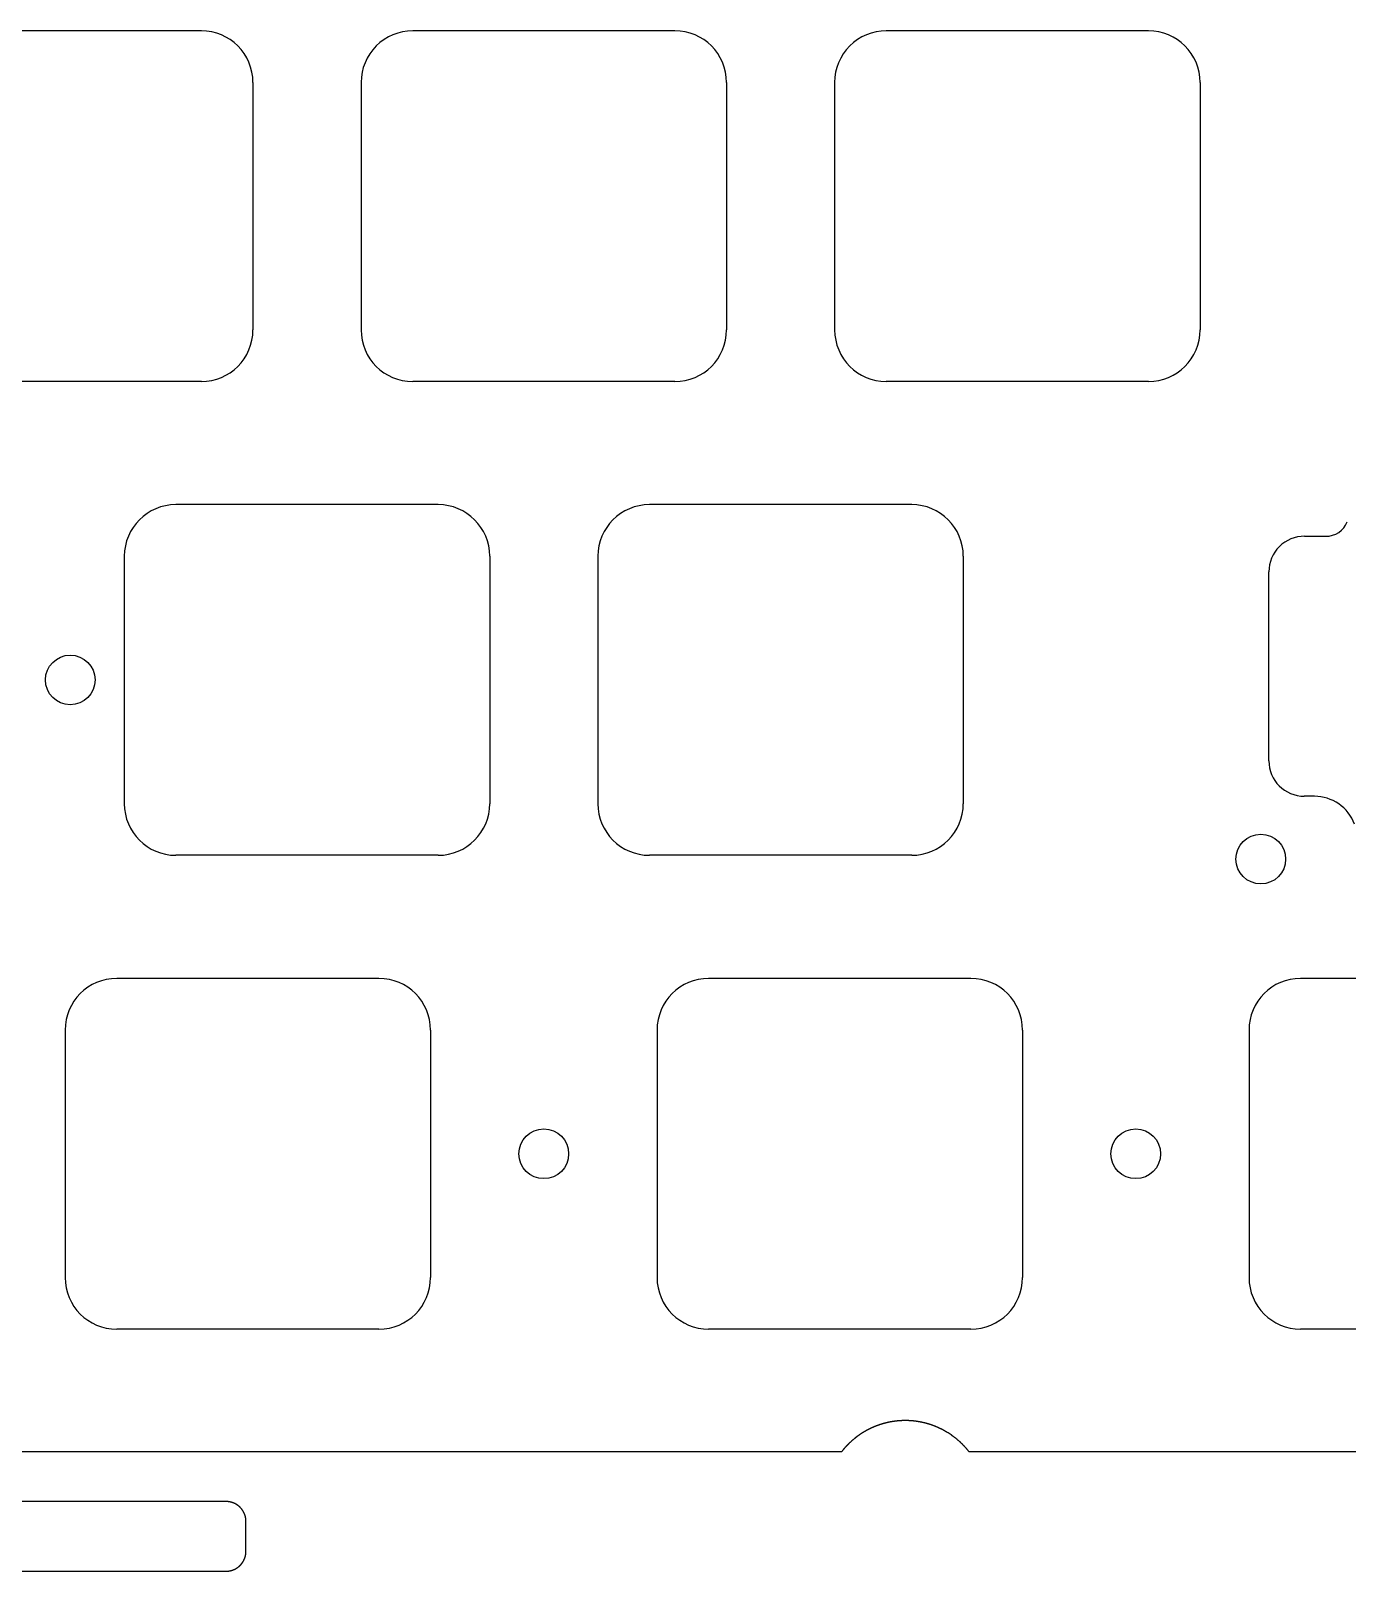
# Model space of a CAD drawing. Header units: millimetres. Extents: x -11 to 340, y -118 to 18.
# Drawn here: x 184.2 to 237.1, y -116.8 to -54.9 of the extents above; entities that cross this region are included whole.
import ezdxf

# ---------------------------------------------------------------- set-up
doc = ezdxf.new("R2010")
doc.units = ezdxf.units.MM
doc.header["$MEASUREMENT"] = 0
doc.layers.add('BLACK', color=7, linetype='CONTINUOUS')

msp = doc.modelspace()

# ---------------------------------------------------------------- linework, layer by layer
at = {"layer": 'BLACK', "linetype": 'Continuous'}
for p, q in [((191.0125, -54.8625), (180.462501, -54.8625)), ((199.512501, -54.862502), (199.512501, -54.8625)), ((210.0625, -54.8625), (199.512501, -54.8625)), ((218.562501, -54.862502), (218.562501, -54.8625)), ((229.1125, -54.8625), (218.562501, -54.8625)), ((193.087501, -56.9375), (193.087501, -66.8875)), ((197.437501, -56.9375), (197.437501, -66.8875)), ((212.137501, -56.9375), (212.137501, -66.8875)), ((216.487501, -56.9375), (216.487501, -66.8875)), ((231.187501, -56.9375), (231.187501, -66.8875)), ((191.012501, -68.9625), (180.4625, -68.9625)), ((191.012501, -68.962501), (191.012501, -68.9625)), ((210.062501, -68.9625), (199.5125, -68.9625)), ((210.062501, -68.962501), (210.062501, -68.9625)), ((229.112501, -68.9625), (218.5625, -68.9625)), ((229.112501, -68.962501), (229.112501, -68.9625)), ((200.5375, -73.9125), (189.9875, -73.9125)), ((219.5875, -73.9125), (209.0375, -73.9125)), ((235.392762, -75.18706), (236.246325, -75.18706)), ((236.246325, -75.187048), (236.246325, -75.18706)), ((187.9125, -75.9875), (187.9125, -85.9375)), ((202.6125, -75.9875), (202.6125, -85.9375)), ((202.612502, -75.9875), (202.6125, -75.9875)), ((206.9625, -75.9875), (206.9625, -85.9375)), ((221.6625, -75.9875), (221.6625, -85.9375)), ((221.662502, -75.9875), (221.6625, -75.9875)), ((233.955735, -84.21294), (233.955735, -76.6122)), ((235.784825, -85.63794), (235.380725, -85.63794)), ((200.5375, -88.0125), (189.9875, -88.0125)), ((219.5875, -88.0125), (209.0375, -88.0125)), ((198.15625, -92.9625), (187.606249, -92.9625)), ((221.96875, -92.9625), (211.418749, -92.9625)), ((245.78125, -92.9625), (235.231249, -92.9625)), ((185.53125, -95.0375), (185.53125, -104.987501)), ((200.23125, -95.0375), (200.23125, -104.9875)), ((209.34375, -95.0375), (209.34375, -104.987501)), ((224.04375, -95.0375), (224.04375, -104.9875)), ((233.15625, -95.0375), (233.15625, -104.987501)), ((198.15625, -107.0625), (187.60625, -107.0625)), ((221.96875, -107.0625), (211.41875, -107.0625)), ((245.78125, -107.0625), (235.23125, -107.0625)), ((218.456636, -110.858588), (218.448896, -110.860753)), ((218.464383, -110.856441), (218.456636, -110.858588)), ((218.472134, -110.854315), (218.464383, -110.856441)), ((218.479893, -110.852206), (218.472134, -110.854315)), ((218.487655, -110.850118), (218.479893, -110.852206)), ((218.495425, -110.848048), (218.487655, -110.850118)), ((218.503198, -110.845998), (218.495425, -110.848048)), ((218.510978, -110.843967), (218.503198, -110.845998)), ((218.518762, -110.841956), (218.510978, -110.843967)), ((218.526553, -110.839963), (218.518762, -110.841956)), ((218.534348, -110.837991), (218.526553, -110.839963)), ((218.542149, -110.836037), (218.534348, -110.837991)), ((218.549954, -110.834103), (218.542149, -110.836037)), ((218.557766, -110.832187), (218.549954, -110.834103)), ((218.565581, -110.830292), (218.557766, -110.832187)), ((218.573403, -110.828416), (218.565581, -110.830292)), ((218.581228, -110.826559), (218.573403, -110.828416)), ((218.58906, -110.824721), (218.581228, -110.826559)), ((218.596895, -110.822903), (218.58906, -110.824721)), ((218.604737, -110.821104), (218.596895, -110.822903)), ((218.612582, -110.819325), (218.604737, -110.821104)), ((218.620433, -110.817565), (218.612582, -110.819325)), ((218.628287, -110.815825), (218.620433, -110.817565)), ((218.636148, -110.814104), (218.628287, -110.815825)), ((218.644011, -110.812403), (218.636148, -110.814104)), ((218.651881, -110.81072), (218.644011, -110.812403)), ((218.659754, -110.809058), (218.651881, -110.81072)), ((218.667633, -110.807415), (218.659754, -110.809058)), ((218.675515, -110.805792), (218.667633, -110.807415)), ((218.683403, -110.804187), (218.675515, -110.805792)), ((218.691293, -110.802603), (218.683403, -110.804187)), ((218.69919, -110.801038), (218.691293, -110.802603)), ((218.707089, -110.799493), (218.69919, -110.801038)), ((218.714994, -110.797967), (218.707089, -110.799493)), ((218.722902, -110.796461), (218.714994, -110.797967)), ((218.730815, -110.794974), (218.722902, -110.796461)), ((218.738731, -110.793507), (218.730815, -110.794974)), ((218.746653, -110.792059), (218.738731, -110.793507)), ((218.754577, -110.790632), (218.746653, -110.792059)), ((218.762506, -110.789223), (218.754577, -110.790632)), ((218.770438, -110.787835), (218.762506, -110.789223)), ((218.778375, -110.786466), (218.770438, -110.787835)), ((218.786315, -110.785117), (218.778375, -110.786466)), ((218.794259, -110.783787), (218.786315, -110.785117)), ((218.802206, -110.782477), (218.794259, -110.783787)), ((218.810158, -110.781186), (218.802206, -110.782477)), ((218.818113, -110.779916), (218.810158, -110.781186)), ((218.826072, -110.778665), (218.818113, -110.779916)), ((218.834033, -110.777434), (218.826072, -110.778665)), ((218.841999, -110.776222), (218.834033, -110.777434)), ((218.849968, -110.77503), (218.841999, -110.776222)), ((218.857941, -110.773858), (218.849968, -110.77503)), ((218.865916, -110.772706), (218.857941, -110.773858)), ((218.873895, -110.771573), (218.865916, -110.772706)), ((218.881877, -110.77046), (218.873895, -110.771573)), ((218.889863, -110.769367), (218.881877, -110.77046)), ((218.89785, -110.768294), (218.889863, -110.769367)), ((218.905843, -110.76724), (218.89785, -110.768294)), ((218.913837, -110.766207), (218.905843, -110.76724)), ((218.921835, -110.765193), (218.913837, -110.766207)), ((218.929834, -110.764198), (218.921835, -110.765193)), ((218.937838, -110.763224), (218.929834, -110.764198)), ((218.945844, -110.762269), (218.937838, -110.763224)), ((218.953854, -110.761335), (218.945844, -110.762269)), ((218.961865, -110.76042), (218.953854, -110.761335)), ((218.96988, -110.759525), (218.961865, -110.76042)), ((218.977896, -110.758649), (218.96988, -110.759525)), ((218.985916, -110.757794), (218.977896, -110.758649)), ((218.993937, -110.756958), (218.985916, -110.757794)), ((219.001962, -110.756143), (218.993937, -110.756958)), ((219.009989, -110.755347), (219.001962, -110.756143)), ((219.018019, -110.754571), (219.009989, -110.755347)), ((219.02605, -110.753815), (219.018019, -110.754571)), ((219.034084, -110.753078), (219.02605, -110.753815)), ((219.04212, -110.752362), (219.034084, -110.753078)), ((219.050159, -110.751666), (219.04212, -110.752362)), ((219.058198, -110.750989), (219.050159, -110.751666)), ((219.066241, -110.750333), (219.058198, -110.750989)), ((219.074285, -110.749696), (219.066241, -110.750333)), ((219.082332, -110.749079), (219.074285, -110.749696)), ((219.09038, -110.748482), (219.082332, -110.749079)), ((219.098431, -110.747905), (219.09038, -110.748482)), ((219.106482, -110.747348), (219.098431, -110.747905)), ((219.114536, -110.746811), (219.106482, -110.747348)), ((219.122591, -110.746294), (219.114536, -110.746811)), ((219.130649, -110.745797), (219.122591, -110.746294)), ((219.138707, -110.745319), (219.130649, -110.745797)), ((219.146767, -110.744862), (219.138707, -110.745319)), ((219.154828, -110.744425), (219.146767, -110.744862)), ((219.162892, -110.744007), (219.154828, -110.744425)), ((219.170956, -110.74361), (219.162892, -110.744007)), ((219.179022, -110.743232), (219.170956, -110.74361)), ((219.187089, -110.742875), (219.179022, -110.743232)), ((219.195157, -110.742537), (219.187089, -110.742875)), ((219.203226, -110.74222), (219.195157, -110.742537)), ((219.211297, -110.741922), (219.203226, -110.74222)), ((219.219368, -110.741644), (219.211297, -110.741922)), ((219.227441, -110.741387), (219.219368, -110.741644)), ((219.235514, -110.741149), (219.227441, -110.741387)), ((219.243589, -110.740931), (219.235514, -110.741149)), ((219.251664, -110.740734), (219.243589, -110.740931)), ((219.259741, -110.740556), (219.251664, -110.740734)), ((219.267817, -110.740398), (219.259741, -110.740556)), ((219.275895, -110.740261), (219.267817, -110.740398)), ((219.283972, -110.740143), (219.275895, -110.740261)), ((219.292051, -110.740045), (219.283972, -110.740143)), ((219.30013, -110.739968), (219.292051, -110.740045)), ((219.30821, -110.73991), (219.30013, -110.739968)), ((219.31629, -110.739872), (219.30821, -110.73991)), ((219.324371, -110.739854), (219.31629, -110.739872)), ((219.332451, -110.739857), (219.324371, -110.739854)), ((219.340532, -110.739879), (219.332451, -110.739857)), ((219.348613, -110.739921), (219.340532, -110.739879)), ((219.356695, -110.739984), (219.348613, -110.739921)), ((219.364776, -110.740066), (219.356695, -110.739984)), ((219.372857, -110.740168), (219.364776, -110.740066)), ((219.380938, -110.740291), (219.372857, -110.740168)), ((219.38902, -110.740433), (219.380938, -110.740291)), ((219.397101, -110.740595), (219.38902, -110.740433)), ((219.405182, -110.740778), (219.397101, -110.740595)), ((219.413262, -110.74098), (219.405182, -110.740778)), ((219.421343, -110.741202), (219.413262, -110.74098)), ((219.429423, -110.741445), (219.421343, -110.741202)), ((219.437503, -110.741707), (219.429423, -110.741445)), ((219.445582, -110.741989), (219.437503, -110.741707)), ((219.453661, -110.742292), (219.445582, -110.741989)), ((219.461738, -110.742614), (219.453661, -110.742292)), ((219.469816, -110.742956), (219.461738, -110.742614)), ((219.477892, -110.743319), (219.469816, -110.742956)), ((219.485969, -110.743701), (219.477892, -110.743319)), ((219.494044, -110.744103), (219.485969, -110.743701)), ((219.502118, -110.744526), (219.494044, -110.744103)), ((219.510191, -110.744968), (219.502118, -110.744526)), ((219.518264, -110.74543), (219.510191, -110.744968)), ((219.526335, -110.745912), (219.518264, -110.74543)), ((219.534406, -110.746415), (219.526335, -110.745912)), ((219.542475, -110.746937), (219.534406, -110.746415)), ((219.550543, -110.747479), (219.542475, -110.746937)), ((219.55861, -110.748041), (219.550543, -110.747479)), ((219.566675, -110.748623), (219.55861, -110.748041)), ((219.574739, -110.749225), (219.566675, -110.748623)), ((219.582802, -110.749847), (219.574739, -110.749225)), ((219.590863, -110.750489), (219.582802, -110.749847)), ((219.598923, -110.751151), (219.590863, -110.750489)), ((219.606981, -110.751833), (219.598923, -110.751151)), ((219.615038, -110.752534), (219.606981, -110.751833)), ((219.623093, -110.753256), (219.615038, -110.752534)), ((219.631146, -110.753998), (219.623093, -110.753256)), ((219.639197, -110.754759), (219.631146, -110.753998)), ((219.647247, -110.75554), (219.639197, -110.754759)), ((219.655294, -110.756342), (219.647247, -110.75554)), ((219.66334, -110.757163), (219.655294, -110.756342)), ((219.671384, -110.758004), (219.66334, -110.757163)), ((219.679425, -110.758865), (219.671384, -110.758004)), ((219.687465, -110.759746), (219.679425, -110.758865)), ((219.695502, -110.760647), (219.687465, -110.759746)), ((219.703537, -110.761568), (219.695502, -110.760647)), ((219.711569, -110.762508), (219.703537, -110.761568)), ((219.7196, -110.763469), (219.711569, -110.762508)), ((219.735653, -110.765449), (219.7196, -110.763469)), ((219.751696, -110.767509), (219.735653, -110.765449)), ((219.767729, -110.769648), (219.751696, -110.767509)), ((219.783751, -110.771866), (219.767729, -110.769648)), ((219.799762, -110.774163), (219.783751, -110.771866)), ((219.81576, -110.77654), (219.799762, -110.774163)), ((219.831746, -110.778995), (219.81576, -110.77654)), ((219.84772, -110.78153), (219.831746, -110.778995)), ((219.86368, -110.784144), (219.84772, -110.78153)), ((219.879627, -110.786836), (219.86368, -110.784144)), ((219.89556, -110.789607), (219.879627, -110.786836)), ((219.911478, -110.792457), (219.89556, -110.789607)), ((219.927382, -110.795385), (219.911478, -110.792457)), ((219.94327, -110.798392), (219.927382, -110.795385)), ((219.959142, -110.801477), (219.94327, -110.798392)), ((219.974998, -110.804641), (219.959142, -110.801477)), ((219.990838, -110.807883), (219.974998, -110.804641)), ((220.00666, -110.811203), (219.990838, -110.807883)), ((220.022465, -110.814601), (220.00666, -110.811203)), ((220.038252, -110.818077), (220.022465, -110.814601)), ((220.05402, -110.821631), (220.038252, -110.818077)), ((220.06977, -110.825262), (220.05402, -110.821631)), ((220.085501, -110.828972), (220.06977, -110.825262)), ((220.101211, -110.832758), (220.085501, -110.828972)), ((220.116902, -110.836623), (220.101211, -110.832758)), ((220.132573, -110.840564), (220.116902, -110.836623)), ((220.148222, -110.844583), (220.132573, -110.840564)), ((220.16385, -110.848679), (220.148222, -110.844583)), ((220.179456, -110.852852), (220.16385, -110.848679)), ((220.19504, -110.857102), (220.179456, -110.852852)), ((220.210602, -110.861428), (220.19504, -110.857102)), ((217.269265, -111.476645), (217.256821, -111.486898)), ((217.281759, -111.466454), (217.269265, -111.476645)), ((217.294304, -111.456325), (217.281759, -111.466454)), ((217.306899, -111.446258), (217.294304, -111.456325)), ((217.319543, -111.436254), (217.306899, -111.446258)), ((217.332237, -111.426313), (217.319543, -111.436254)), ((217.340279, -111.420067), (217.332237, -111.426313)), ((217.346729, -111.415086), (217.340279, -111.420067)), ((217.353188, -111.410123), (217.346729, -111.415086)), ((217.359659, -111.405176), (217.353188, -111.410123)), ((217.366139, -111.400248), (217.359659, -111.405176)), ((217.372631, -111.395335), (217.366139, -111.400248)), ((217.379131, -111.390442), (217.372631, -111.395335)), ((217.385644, -111.385564), (217.379131, -111.390442)), ((217.392165, -111.380705), (217.385644, -111.385564)), ((217.398698, -111.375861), (217.392165, -111.380705)), ((217.405239, -111.371037), (217.398698, -111.375861)), ((217.411793, -111.366228), (217.405239, -111.371037)), ((217.418355, -111.361438), (217.411793, -111.366228)), ((217.424929, -111.356664), (217.418355, -111.361438)), ((217.431512, -111.351908), (217.424929, -111.356664)), ((217.438106, -111.347169), (217.431512, -111.351908)), ((217.444709, -111.342448), (217.438106, -111.347169)), ((217.451324, -111.337744), (217.444709, -111.342448)), ((217.457947, -111.333058), (217.451324, -111.337744)), ((217.464582, -111.328388), (217.457947, -111.333058)), ((217.471225, -111.323736), (217.464582, -111.328388)), ((217.47788, -111.319101), (217.471225, -111.323736)), ((217.484543, -111.314485), (217.47788, -111.319101)), ((217.491218, -111.309885), (217.484543, -111.314485)), ((217.497901, -111.305303), (217.491218, -111.309885)), ((217.504596, -111.300738), (217.497901, -111.305303)), ((217.511299, -111.296191), (217.504596, -111.300738)), ((217.518014, -111.291661), (217.511299, -111.296191)), ((217.524736, -111.287149), (217.518014, -111.291661)), ((217.531471, -111.282654), (217.524736, -111.287149)), ((217.538213, -111.278177), (217.531471, -111.282654)), ((217.544967, -111.273717), (217.538213, -111.278177)), ((217.551729, -111.269275), (217.544967, -111.273717)), ((217.558502, -111.26485), (217.551729, -111.269275)), ((217.565283, -111.260444), (217.558502, -111.26485)), ((217.572076, -111.256054), (217.565283, -111.260444)), ((217.578877, -111.251682), (217.572076, -111.256054)), ((217.585689, -111.247327), (217.578877, -111.251682)), ((217.592508, -111.242991), (217.585689, -111.247327)), ((217.59934, -111.238672), (217.592508, -111.242991)), ((217.606179, -111.234371), (217.59934, -111.238672)), ((217.613029, -111.230086), (217.606179, -111.234371)), ((217.619887, -111.225821), (217.613029, -111.230086)), ((217.626756, -111.221572), (217.619887, -111.225821)), ((217.633633, -111.217342), (217.626756, -111.221572)), ((217.640522, -111.213128), (217.633633, -111.217342)), ((217.647417, -111.208933), (217.640522, -111.213128)), ((217.654324, -111.204755), (217.647417, -111.208933)), ((217.661239, -111.200596), (217.654324, -111.204755)), ((217.668164, -111.196453), (217.661239, -111.200596)), ((217.675097, -111.192329), (217.668164, -111.196453)), ((217.682042, -111.188222), (217.675097, -111.192329)), ((217.688993, -111.184133), (217.682042, -111.188222)), ((217.695956, -111.180062), (217.688993, -111.184133)), ((217.702926, -111.176009), (217.695956, -111.180062)), ((217.709907, -111.171973), (217.702926, -111.176009)), ((217.716895, -111.167956), (217.709907, -111.171973)), ((217.723894, -111.163956), (217.716895, -111.167956)), ((217.730901, -111.159974), (217.723894, -111.163956)), ((217.737918, -111.15601), (217.730901, -111.159974)), ((217.744942, -111.152064), (217.737918, -111.15601)), ((217.751978, -111.148135), (217.744942, -111.152064)), ((217.75902, -111.144226), (217.751978, -111.148135)), ((217.766074, -111.140333), (217.75902, -111.144226)), ((217.773134, -111.136459), (217.766074, -111.140333)), ((217.780205, -111.132602), (217.773134, -111.136459)), ((217.787283, -111.128764), (217.780205, -111.132602)), ((217.794372, -111.124943), (217.787283, -111.128764)), ((217.801467, -111.121141), (217.794372, -111.124943)), ((217.808574, -111.117356), (217.801467, -111.121141)), ((217.815687, -111.11359), (217.808574, -111.117356)), ((217.822811, -111.10984), (217.815687, -111.11359)), ((217.829941, -111.106111), (217.822811, -111.10984)), ((217.837082, -111.102398), (217.829941, -111.106111)), ((217.84423, -111.098704), (217.837082, -111.102398)), ((217.851388, -111.095027), (217.84423, -111.098704)), ((217.858553, -111.09137), (217.851388, -111.095027)), ((217.865729, -111.087729), (217.858553, -111.09137)), ((217.87291, -111.084108), (217.865729, -111.087729)), ((217.880103, -111.080503), (217.87291, -111.084108)), ((217.887301, -111.076918), (217.880103, -111.080503)), ((217.894511, -111.07335), (217.887301, -111.076918)), ((217.901726, -111.069802), (217.894511, -111.07335)), ((217.908952, -111.06627), (217.901726, -111.069802)), ((217.916184, -111.062758), (217.908952, -111.06627)), ((217.923427, -111.059263), (217.916184, -111.062758)), ((217.930676, -111.055787), (217.923427, -111.059263)), ((217.937935, -111.052328), (217.930676, -111.055787)), ((217.9452, -111.048889), (217.937935, -111.052328)), ((217.952475, -111.045467), (217.9452, -111.048889)), ((217.959757, -111.042064), (217.952475, -111.045467)), ((217.967048, -111.038679), (217.959757, -111.042064)), ((217.974346, -111.035313), (217.967048, -111.038679)), ((217.981653, -111.031964), (217.974346, -111.035313)), ((217.988967, -111.028634), (217.981653, -111.031964)), ((217.996291, -111.025322), (217.988967, -111.028634)), ((218.00362, -111.022029), (217.996291, -111.025322)), ((218.01096, -111.018754), (218.00362, -111.022029)), ((218.018305, -111.015498), (218.01096, -111.018754)), ((218.02566, -111.01226), (218.018305, -111.015498)), ((218.033021, -111.009041), (218.02566, -111.01226)), ((218.040392, -111.005839), (218.033021, -111.009041)), ((218.047768, -111.002657), (218.040392, -111.005839)), ((218.055154, -110.999492), (218.047768, -111.002657)), ((218.062546, -110.996347), (218.055154, -110.999492)), ((218.069947, -110.993219), (218.062546, -110.996347)), ((218.077354, -110.990111), (218.069947, -110.993219)), ((218.084771, -110.987021), (218.077354, -110.990111)), ((218.092193, -110.983949), (218.084771, -110.987021)), ((218.099624, -110.980896), (218.092193, -110.983949)), ((218.107061, -110.977862), (218.099624, -110.980896)), ((218.114508, -110.974846), (218.107061, -110.977862)), ((218.121959, -110.971849), (218.114508, -110.974846)), ((218.129421, -110.96887), (218.121959, -110.971849)), ((218.136887, -110.96591), (218.129421, -110.96887)), ((218.144363, -110.962968), (218.136887, -110.96591)), ((218.151844, -110.960046), (218.144363, -110.962968)), ((218.159334, -110.957141), (218.151844, -110.960046)), ((218.166829, -110.954256), (218.159334, -110.957141)), ((218.174334, -110.951389), (218.166829, -110.954256)), ((218.181844, -110.948542), (218.174334, -110.951389)), ((218.189362, -110.945712), (218.181844, -110.948542)), ((218.196886, -110.942902), (218.189362, -110.945712)), ((218.204419, -110.94011), (218.196886, -110.942902)), ((218.211956, -110.937337), (218.204419, -110.94011)), ((218.219503, -110.934582), (218.211956, -110.937337)), ((218.227054, -110.931847), (218.219503, -110.934582)), ((218.234615, -110.92913), (218.227054, -110.931847)), ((218.24218, -110.926433), (218.234615, -110.92913)), ((218.249754, -110.923753), (218.24218, -110.926433)), ((218.257332, -110.921094), (218.249754, -110.923753)), ((218.264919, -110.918452), (218.257332, -110.921094)), ((218.272511, -110.91583), (218.264919, -110.918452)), ((218.280112, -110.913226), (218.272511, -110.91583)), ((218.287717, -110.910642), (218.280112, -110.913226)), ((218.295331, -110.908076), (218.287717, -110.910642)), ((218.302949, -110.905529), (218.295331, -110.908076)), ((218.310576, -110.903001), (218.302949, -110.905529)), ((218.318207, -110.900492), (218.310576, -110.903001)), ((218.325846, -110.898002), (218.318207, -110.900492)), ((218.33349, -110.895531), (218.325846, -110.898002)), ((218.341142, -110.893079), (218.33349, -110.895531)), ((218.348798, -110.890646), (218.341142, -110.893079)), ((218.356463, -110.888232), (218.348798, -110.890646)), ((218.364131, -110.885838), (218.356463, -110.888232)), ((218.371808, -110.883461), (218.364131, -110.885838)), ((218.379489, -110.881105), (218.371808, -110.883461)), ((218.387178, -110.878767), (218.379489, -110.881105)), ((218.394871, -110.876449), (218.387178, -110.878767)), ((218.402573, -110.874149), (218.394871, -110.876449)), ((218.410278, -110.871869), (218.402573, -110.874149)), ((218.41799, -110.869607), (218.410278, -110.871869)), ((218.425707, -110.867365), (218.41799, -110.869607)), ((218.433432, -110.865142), (218.425707, -110.867365)), ((218.44116, -110.862938), (218.433432, -110.865142)), ((218.448896, -110.860753), (218.44116, -110.862938)), ((220.226141, -110.865831), (220.210602, -110.861428)), ((220.241656, -110.870311), (220.226141, -110.865831)), ((220.257147, -110.874867), (220.241656, -110.870311)), ((220.272614, -110.879499), (220.257147, -110.874867)), ((220.288057, -110.884207), (220.272614, -110.879499)), ((220.303474, -110.888992), (220.288057, -110.884207)), ((220.318866, -110.893852), (220.303474, -110.888992)), ((220.334233, -110.898788), (220.318866, -110.893852)), ((220.349573, -110.903799), (220.334233, -110.898788)), ((220.364886, -110.908886), (220.349573, -110.903799)), ((220.380172, -110.914048), (220.364886, -110.908886)), ((220.395431, -110.919285), (220.380172, -110.914048)), ((220.410662, -110.924598), (220.395431, -110.919285)), ((220.425865, -110.929985), (220.410662, -110.924598)), ((220.44104, -110.935447), (220.425865, -110.929985)), ((220.456185, -110.940983), (220.44104, -110.935447)), ((220.471301, -110.946594), (220.456185, -110.940983)), ((220.486388, -110.952279), (220.471301, -110.946594)), ((220.501444, -110.958038), (220.486388, -110.952279)), ((220.51647, -110.963872), (220.501444, -110.958038)), ((220.531464, -110.969779), (220.51647, -110.963872)), ((220.546428, -110.975759), (220.531464, -110.969779)), ((220.56136, -110.981813), (220.546428, -110.975759)), ((220.576261, -110.987941), (220.56136, -110.981813)), ((220.591128, -110.994142), (220.576261, -110.987941)), ((220.605964, -111.000415), (220.591128, -110.994142)), ((220.620766, -111.006762), (220.605964, -111.000415)), ((220.635534, -111.013181), (220.620766, -111.006762)), ((220.650269, -111.019673), (220.635534, -111.013181)), ((220.66497, -111.026237), (220.650269, -111.019673)), ((220.679637, -111.032873), (220.66497, -111.026237)), ((220.694269, -111.039581), (220.679637, -111.032873)), ((220.708865, -111.046362), (220.694269, -111.039581)), ((220.723426, -111.053213), (220.708865, -111.046362)), ((220.737951, -111.060137), (220.723426, -111.053213)), ((220.75244, -111.067131), (220.737951, -111.060137)), ((220.766893, -111.074197), (220.75244, -111.067131)), ((220.781309, -111.081334), (220.766893, -111.074197)), ((220.795687, -111.088542), (220.781309, -111.081334)), ((220.810029, -111.09582), (220.795687, -111.088542)), ((220.824332, -111.103169), (220.810029, -111.09582)), ((220.838597, -111.110588), (220.824332, -111.103169)), ((220.852824, -111.118077), (220.838597, -111.110588)), ((220.867012, -111.125637), (220.852824, -111.118077)), ((220.881161, -111.133266), (220.867012, -111.125637)), ((220.89527, -111.140964), (220.881161, -111.133266)), ((220.90934, -111.148732), (220.89527, -111.140964)), ((220.92337, -111.15657), (220.90934, -111.148732)), ((220.937359, -111.164476), (220.92337, -111.15657)), ((220.951308, -111.172451), (220.937359, -111.164476)), ((220.965216, -111.180495), (220.951308, -111.172451)), ((220.979083, -111.188608), (220.965216, -111.180495)), ((220.992908, -111.196788), (220.979083, -111.188608)), ((221.006692, -111.205037), (220.992908, -111.196788)), ((221.020433, -111.213354), (221.006692, -111.205037)), ((221.034132, -111.221739), (221.020433, -111.213354)), ((221.047789, -111.230192), (221.034132, -111.221739)), ((221.061402, -111.238712), (221.047789, -111.230192)), ((221.074973, -111.247299), (221.061402, -111.238712)), ((221.088499, -111.255953), (221.074973, -111.247299)), ((221.101982, -111.264674), (221.088499, -111.255953)), ((221.115421, -111.273462), (221.101982, -111.264674)), ((221.128816, -111.282317), (221.115421, -111.273462)), ((221.142166, -111.291238), (221.128816, -111.282317)), ((221.155472, -111.300225), (221.142166, -111.291238)), ((221.168732, -111.309278), (221.155472, -111.300225)), ((221.181947, -111.318397), (221.168732, -111.309278)), ((221.195116, -111.327582), (221.181947, -111.318397)), ((221.208239, -111.336832), (221.195116, -111.327582)), ((221.221317, -111.346147), (221.208239, -111.336832)), ((221.234348, -111.355528), (221.221317, -111.346147)), ((221.247332, -111.364974), (221.234348, -111.355528)), ((221.26027, -111.374484), (221.247332, -111.364974)), ((221.27316, -111.384059), (221.26027, -111.374484)), ((221.286003, -111.393699), (221.27316, -111.384059)), ((221.298799, -111.403402), (221.286003, -111.393699)), ((221.311546, -111.41317), (221.298799, -111.403402)), ((221.324246, -111.423002), (221.311546, -111.41317)), ((221.336897, -111.432897), (221.324246, -111.423002)), ((221.3495, -111.442856), (221.336897, -111.432897)), ((221.362054, -111.452879), (221.3495, -111.442856)), ((221.37456, -111.462965), (221.362054, -111.452879)), ((221.387016, -111.473113), (221.37456, -111.462965)), ((221.399422, -111.483325), (221.387016, -111.473113)), ((216.76605, -111.9925), (172.55625, -111.9925)), ((216.773842, -111.98254), (216.76605, -111.9925)), ((216.77883, -111.976205), (216.773842, -111.98254)), ((216.783834, -111.969883), (216.77883, -111.976205)), ((216.788853, -111.963573), (216.783834, -111.969883)), ((216.793888, -111.957275), (216.788853, -111.963573)), ((216.798939, -111.95099), (216.793888, -111.957275)), ((216.804005, -111.944718), (216.798939, -111.95099)), ((216.809087, -111.938458), (216.804005, -111.944718)), ((216.814185, -111.932212), (216.809087, -111.938458)), ((216.819298, -111.925977), (216.814185, -111.932212)), ((216.824426, -111.919756), (216.819298, -111.925977)), ((216.829569, -111.913546), (216.824426, -111.919756)), ((216.834728, -111.907351), (216.829569, -111.913546)), ((216.839903, -111.901167), (216.834728, -111.907351)), ((216.845092, -111.894997), (216.839903, -111.901167)), ((216.850298, -111.888839), (216.845092, -111.894997)), ((216.855518, -111.882695), (216.850298, -111.888839)), ((216.860753, -111.876563), (216.855518, -111.882695)), ((216.866004, -111.870445), (216.860753, -111.876563)), ((216.87127, -111.864339), (216.866004, -111.870445)), ((216.87655, -111.858247), (216.87127, -111.864339)), ((216.881847, -111.852167), (216.87655, -111.858247)), ((216.887158, -111.846101), (216.881847, -111.852167)), ((216.892484, -111.840048), (216.887158, -111.846101)), ((216.897825, -111.834009), (216.892484, -111.840048)), ((216.903181, -111.827982), (216.897825, -111.834009)), ((216.908552, -111.821969), (216.903181, -111.827982)), ((216.913938, -111.815969), (216.908552, -111.821969)), ((216.919338, -111.809983), (216.913938, -111.815969)), ((216.924754, -111.80401), (216.919338, -111.809983)), ((216.930184, -111.798051), (216.924754, -111.80401)), ((216.935629, -111.792104), (216.930184, -111.798051)), ((216.941089, -111.786172), (216.935629, -111.792104)), ((216.946564, -111.780253), (216.941089, -111.786172)), ((216.952053, -111.774348), (216.946564, -111.780253)), ((216.957557, -111.768456), (216.952053, -111.774348)), ((216.963075, -111.762578), (216.957557, -111.768456)), ((216.968608, -111.756714), (216.963075, -111.762578)), ((216.974155, -111.750864), (216.968608, -111.756714)), ((216.979717, -111.745027), (216.974155, -111.750864)), ((216.985294, -111.739204), (216.979717, -111.745027)), ((216.990885, -111.733395), (216.985294, -111.739204)), ((216.99649, -111.7276), (216.990885, -111.733395)), ((217.002109, -111.721819), (216.99649, -111.7276)), ((217.007743, -111.716052), (217.002109, -111.721819)), ((217.013391, -111.710298), (217.007743, -111.716052)), ((217.019054, -111.704559), (217.013391, -111.710298)), ((217.024731, -111.698834), (217.019054, -111.704559)), ((217.030421, -111.693123), (217.024731, -111.698834)), ((217.041845, -111.681744), (217.030421, -111.693123)), ((217.053326, -111.670421), (217.041845, -111.681744)), ((217.064862, -111.659155), (217.053326, -111.670421)), ((217.076454, -111.647947), (217.064862, -111.659155)), ((217.088101, -111.636797), (217.076454, -111.647947)), ((217.099804, -111.625704), (217.088101, -111.636797)), ((217.111561, -111.61467), (217.099804, -111.625704)), ((217.123373, -111.603694), (217.111561, -111.61467)), ((217.135239, -111.592777), (217.123373, -111.603694)), ((217.14716, -111.581919), (217.135239, -111.592777)), ((217.159133, -111.571121), (217.14716, -111.581919)), ((217.171161, -111.560382), (217.159133, -111.571121)), ((217.183241, -111.549703), (217.171161, -111.560382)), ((217.195374, -111.539083), (217.183241, -111.549703)), ((217.20756, -111.528525), (217.195374, -111.539083)), ((217.219798, -111.518027), (217.20756, -111.528525)), ((217.232087, -111.507589), (217.219798, -111.518027)), ((217.244429, -111.497213), (217.232087, -111.507589)), ((217.256821, -111.486898), (217.244429, -111.497213)), ((221.411779, -111.493599), (221.399422, -111.483325)), ((221.424087, -111.503936), (221.411779, -111.493599)), ((221.436344, -111.514336), (221.424087, -111.503936)), ((221.448551, -111.524797), (221.436344, -111.514336)), ((221.460707, -111.535321), (221.448551, -111.524797)), ((221.472813, -111.545906), (221.460707, -111.535321)), ((221.484868, -111.556554), (221.472813, -111.545906)), ((221.496872, -111.567262), (221.484868, -111.556554)), ((221.508825, -111.578033), (221.496872, -111.567262)), ((221.520726, -111.588864), (221.508825, -111.578033)), ((221.532575, -111.599757), (221.520726, -111.588864)), ((221.544373, -111.61071), (221.532575, -111.599757)), ((221.556118, -111.621724), (221.544373, -111.61071)), ((221.567812, -111.632799), (221.556118, -111.621724)), ((221.579453, -111.643935), (221.567812, -111.632799)), ((221.591041, -111.65513), (221.579453, -111.643935)), ((221.602576, -111.666386), (221.591041, -111.65513)), ((221.614059, -111.677702), (221.602576, -111.666386)), ((221.625488, -111.689077), (221.614059, -111.677702)), ((221.636864, -111.700513), (221.625488, -111.689077)), ((221.648186, -111.712008), (221.636864, -111.700513)), ((221.659454, -111.723562), (221.648186, -111.712008)), ((221.670669, -111.735175), (221.659454, -111.723562)), ((221.681829, -111.746848), (221.670669, -111.735175)), ((221.692936, -111.75858), (221.681829, -111.746848)), ((221.703988, -111.77037), (221.692936, -111.75858)), ((221.714985, -111.782219), (221.703988, -111.77037)), ((221.725927, -111.794127), (221.714985, -111.782219)), ((221.736815, -111.806093), (221.725927, -111.794127)), ((221.747647, -111.818117), (221.736815, -111.806093)), ((221.758424, -111.8302), (221.747647, -111.818117)), ((221.769146, -111.84234), (221.758424, -111.8302)), ((221.779812, -111.854538), (221.769146, -111.84234)), ((221.790423, -111.866794), (221.779812, -111.854538)), ((221.800977, -111.879108), (221.790423, -111.866794)), ((221.811476, -111.891479), (221.800977, -111.879108)), ((221.821918, -111.903907), (221.811476, -111.891479)), ((221.832303, -111.916393), (221.821918, -111.903907)), ((221.842633, -111.928935), (221.832303, -111.916393)), ((221.852905, -111.941535), (221.842633, -111.928935)), ((221.863121, -111.954191), (221.852905, -111.941535)), ((221.873279, -111.966904), (221.863121, -111.954191)), ((221.883381, -111.979674), (221.873279, -111.966904)), ((221.893425, -111.9925), (221.883381, -111.979674)), ((286.3125, -111.9925), (221.893425, -111.9925)), ((192.00625, -113.995029), (179.30625, -113.995029)), ((192.006978, -113.995029), (192.00625, -113.995029)), ((192.011023, -113.995043), (192.006978, -113.995029)), ((192.015064, -113.995077), (192.011023, -113.995043)), ((192.019105, -113.99513), (192.015064, -113.995077)), ((192.023141, -113.995204), (192.019105, -113.99513)), ((192.027177, -113.995297), (192.023141, -113.995204)), ((192.031208, -113.995411), (192.027177, -113.995297)), ((192.035239, -113.995544), (192.031208, -113.995411)), ((192.039265, -113.995698), (192.035239, -113.995544)), ((192.043291, -113.995871), (192.039265, -113.995698)), ((192.047311, -113.996065), (192.043291, -113.995871)), ((192.051332, -113.996278), (192.047311, -113.996065)), ((192.055346, -113.996511), (192.051332, -113.996278)), ((192.059361, -113.996764), (192.055346, -113.996511)), ((192.06337, -113.997037), (192.059361, -113.996764)), ((192.067378, -113.99733), (192.06337, -113.997037)), ((192.071381, -113.997642), (192.067378, -113.99733)), ((192.075384, -113.997975), (192.071381, -113.997642)), ((192.079381, -113.998327), (192.075384, -113.997975)), ((192.083377, -113.998699), (192.079381, -113.998327)), ((192.087367, -113.999091), (192.083377, -113.998699)), ((192.091356, -113.999503), (192.087367, -113.999091)), ((192.09534, -113.999934), (192.091356, -113.999503)), ((192.099323, -114.000385), (192.09534, -113.999934)), ((192.103299, -114.000856), (192.099323, -114.000385)), ((192.107275, -114.001347), (192.103299, -114.000856)), ((192.111245, -114.001857), (192.107275, -114.001347)), ((192.115213, -114.002387), (192.111245, -114.001857)), ((192.119175, -114.002937), (192.115213, -114.002387)), ((192.123136, -114.003507), (192.119175, -114.002937)), ((192.127091, -114.004096), (192.123136, -114.003507)), ((192.131044, -114.004705), (192.127091, -114.004096)), ((192.134991, -114.005333), (192.131044, -114.004705)), ((192.138936, -114.005982), (192.134991, -114.005333)), ((192.142874, -114.006649), (192.138936, -114.005982)), ((192.146811, -114.007337), (192.142874, -114.006649)), ((192.150742, -114.008044), (192.146811, -114.007337)), ((192.15467, -114.008771), (192.150742, -114.008044)), ((192.158592, -114.009516), (192.15467, -114.008771)), ((192.162511, -114.010282), (192.158592, -114.009516)), ((192.166424, -114.011067), (192.162511, -114.010282)), ((192.170335, -114.011872), (192.166424, -114.011067)), ((192.174239, -114.012696), (192.170335, -114.011872)), ((192.17814, -114.01354), (192.174239, -114.012696)), ((192.182034, -114.014403), (192.17814, -114.01354)), ((192.185926, -114.015286), (192.182034, -114.014403)), ((192.189811, -114.016188), (192.185926, -114.015286)), ((192.193693, -114.017109), (192.189811, -114.016188)), ((192.197567, -114.01805), (192.193693, -114.017109)), ((192.201439, -114.01901), (192.197567, -114.01805)), ((192.205304, -114.01999), (192.201439, -114.01901)), ((192.209165, -114.020989), (192.205304, -114.01999)), ((192.213019, -114.022007), (192.209165, -114.020989)), ((192.21687, -114.023044), (192.213019, -114.022007)), ((192.220713, -114.024101), (192.21687, -114.023044)), ((192.224553, -114.025177), (192.220713, -114.024101)), ((192.228385, -114.026272), (192.224553, -114.025177)), ((192.232214, -114.027387), (192.228385, -114.026272)), ((192.236035, -114.02852), (192.232214, -114.027387)), ((192.239852, -114.029673), (192.236035, -114.02852)), ((192.243661, -114.030845), (192.239852, -114.029673)), ((192.247467, -114.032036), (192.243661, -114.030845)), ((192.251264, -114.033246), (192.247467, -114.032036)), ((192.255057, -114.034476), (192.251264, -114.033246)), ((192.258842, -114.035724), (192.255057, -114.034476)), ((192.262623, -114.036991), (192.258842, -114.035724)), ((192.266395, -114.038277), (192.262623, -114.036991)), ((192.270163, -114.039583), (192.266395, -114.038277)), ((192.273922, -114.040907), (192.270163, -114.039583)), ((192.277677, -114.04225), (192.273922, -114.040907)), ((192.281424, -114.043612), (192.277677, -114.04225)), ((192.285165, -114.044993), (192.281424, -114.043612)), ((192.288898, -114.046393), (192.285165, -114.044993)), ((192.292626, -114.047811), (192.288898, -114.046393)), ((192.296345, -114.049248), (192.292626, -114.047811)), ((192.300059, -114.050705), (192.296345, -114.049248)), ((192.303763, -114.052179), (192.300059, -114.050705)), ((192.307463, -114.053673), (192.303763, -114.052179)), ((192.311153, -114.055185), (192.307463, -114.053673)), ((192.314838, -114.056716), (192.311153, -114.055185)), ((192.318514, -114.058265), (192.314838, -114.056716)), ((192.322183, -114.059833), (192.318514, -114.058265)), ((192.325844, -114.061419), (192.322183, -114.059833)), ((192.329498, -114.063024), (192.325844, -114.061419)), ((192.333143, -114.064647), (192.329498, -114.063024)), ((192.336782, -114.066289), (192.333143, -114.064647)), ((192.340411, -114.067949), (192.336782, -114.066289)), ((192.344034, -114.069627), (192.340411, -114.067949)), ((192.347647, -114.071324), (192.344034, -114.069627)), ((192.351253, -114.073039), (192.347647, -114.071324)), ((192.35485, -114.074772), (192.351253, -114.073039)), ((192.35844, -114.076524), (192.35485, -114.074772)), ((192.362019, -114.078293), (192.35844, -114.076524)), ((192.365592, -114.080081), (192.362019, -114.078293)), ((192.369155, -114.081886), (192.365592, -114.080081)), ((192.37271, -114.08371), (192.369155, -114.081886)), ((192.376255, -114.085551), (192.37271, -114.08371)), ((192.379792, -114.087411), (192.376255, -114.085551)), ((192.38332, -114.089288), (192.379792, -114.087411)), ((192.386839, -114.091184), (192.38332, -114.089288)), ((192.390348, -114.093097), (192.386839, -114.091184)), ((192.393849, -114.095028), (192.390348, -114.093097)), ((192.39734, -114.096977), (192.393849, -114.095028)), ((192.400822, -114.098943), (192.39734, -114.096977)), ((192.404293, -114.100927), (192.400822, -114.098943)), ((192.407757, -114.102929), (192.404293, -114.100927)), ((192.411209, -114.104947), (192.407757, -114.102929)), ((192.414652, -114.106984), (192.411209, -114.104947)), ((192.418085, -114.109037), (192.414652, -114.106984)), ((192.421509, -114.111109), (192.418085, -114.109037)), ((192.424921, -114.113197), (192.421509, -114.111109)), ((192.428325, -114.115303), (192.424921, -114.113197)), ((192.431717, -114.117426), (192.428325, -114.115303)), ((192.4351, -114.119567), (192.431717, -114.117426)), ((192.438472, -114.121724), (192.4351, -114.119567)), ((192.441834, -114.123898), (192.438472, -114.121724)), ((192.445185, -114.126089), (192.441834, -114.123898)), ((192.448526, -114.128298), (192.445185, -114.126089)), ((192.451855, -114.130523), (192.448526, -114.128298)), ((192.455174, -114.132765), (192.451855, -114.130523)), ((192.458481, -114.135023), (192.455174, -114.132765)), ((192.461779, -114.137299), (192.458481, -114.135023)), ((192.465064, -114.139591), (192.461779, -114.137299)), ((192.468339, -114.1419), (192.465064, -114.139591)), ((192.471602, -114.144225), (192.468339, -114.1419)), ((192.474854, -114.146567), (192.471602, -114.144225)), ((192.478094, -114.148925), (192.474854, -114.146567)), ((192.481323, -114.151299), (192.478094, -114.148925)), ((192.48454, -114.15369), (192.481323, -114.151299)), ((192.487746, -114.156097), (192.48454, -114.15369)), ((192.490939, -114.15852), (192.487746, -114.156097)), ((192.494121, -114.160959), (192.490939, -114.15852)), ((192.49729, -114.163414), (192.494121, -114.160959)), ((192.500448, -114.165885), (192.49729, -114.163414)), ((192.503594, -114.168372), (192.500448, -114.165885)), ((192.506727, -114.170875), (192.503594, -114.168372)), ((192.509848, -114.173393), (192.506727, -114.170875)), ((192.512956, -114.175928), (192.509848, -114.173393)), ((192.516052, -114.178477), (192.512956, -114.175928)), ((192.519136, -114.181043), (192.516052, -114.178477)), ((192.522206, -114.183623), (192.519136, -114.181043)), ((192.525264, -114.18622), (192.522206, -114.183623)), ((192.528309, -114.188831), (192.525264, -114.18622)), ((192.531341, -114.191458), (192.528309, -114.188831)), ((192.53436, -114.1941), (192.531341, -114.191458)), ((192.537366, -114.196757), (192.53436, -114.1941)), ((192.540359, -114.199429), (192.537366, -114.196757)), ((192.543338, -114.202116), (192.540359, -114.199429)), ((192.546304, -114.204818), (192.543338, -114.202116)), ((192.549257, -114.207535), (192.546304, -114.204818)), ((192.552196, -114.210266), (192.549257, -114.207535)), ((192.555122, -114.213013), (192.552196, -114.210266)), ((192.558033, -114.215773), (192.555122, -114.213013)), ((192.560931, -114.218549), (192.558033, -114.215773)), ((192.563816, -114.221338), (192.560931, -114.218549)), ((192.566686, -114.224142), (192.563816, -114.221338)), ((192.569542, -114.22696), (192.566686, -114.224142)), ((192.575212, -114.232639), (192.569542, -114.22696)), ((192.580825, -114.238375), (192.575212, -114.232639)), ((192.586381, -114.244165), (192.580825, -114.238375)), ((192.591878, -114.250011), (192.586381, -114.244165)), ((192.597316, -114.25591), (192.591878, -114.250011)), ((192.602695, -114.261863), (192.597316, -114.25591)), ((192.608013, -114.267869), (192.602695, -114.261863)), ((192.613272, -114.273927), (192.608013, -114.267869)), ((192.618468, -114.280036), (192.613272, -114.273927)), ((192.623603, -114.286197), (192.618468, -114.280036)), ((192.628676, -114.292407), (192.623603, -114.286197)), ((192.633686, -114.298667), (192.628676, -114.292407)), ((192.638632, -114.304975), (192.633686, -114.298667)), ((192.643514, -114.311331), (192.638632, -114.304975)), ((192.648332, -114.317735), (192.643514, -114.311331)), ((192.653085, -114.324185), (192.648332, -114.317735)), ((192.657772, -114.330682), (192.653085, -114.324185)), ((192.662394, -114.337223), (192.657772, -114.330682)), ((192.666948, -114.343809), (192.662394, -114.337223)), ((192.671436, -114.350438), (192.666948, -114.343809)), ((192.675857, -114.357111), (192.671436, -114.350438)), ((192.68021, -114.363826), (192.675857, -114.357111)), ((192.684494, -114.370582), (192.68021, -114.363826)), ((192.68871, -114.37738), (192.684494, -114.370582)), ((192.692856, -114.384217), (192.68871, -114.37738)), ((192.696933, -114.391094), (192.692856, -114.384217)), ((192.70094, -114.39801), (192.696933, -114.391094)), ((192.704877, -114.404964), (192.70094, -114.39801)), ((192.708743, -114.411956), (192.704877, -114.404964)), ((192.712538, -114.418984), (192.708743, -114.411956)), ((192.716262, -114.426048), (192.712538, -114.418984)), ((192.719913, -114.433147), (192.716262, -114.426048)), ((192.723493, -114.440281), (192.719913, -114.433147)), ((192.727001, -114.447449), (192.723493, -114.440281)), ((192.730435, -114.45465), (192.727001, -114.447449)), ((192.733797, -114.461883), (192.730435, -114.45465)), ((192.737085, -114.469148), (192.733797, -114.461883)), ((192.7403, -114.476445), (192.737085, -114.469148)), ((192.743441, -114.483772), (192.7403, -114.476445)), ((192.746507, -114.491129), (192.743441, -114.483772)), ((192.7495, -114.498515), (192.746507, -114.491129)), ((192.752417, -114.50593), (192.7495, -114.498515)), ((192.75526, -114.513372), (192.752417, -114.50593)), ((192.758028, -114.520842), (192.75526, -114.513372)), ((192.76072, -114.528339), (192.758028, -114.520842)), ((192.763337, -114.535861), (192.76072, -114.528339)), ((192.765878, -114.543409), (192.763337, -114.535861)), ((192.768343, -114.550982), (192.765878, -114.543409)), ((192.770732, -114.558579), (192.768343, -114.550982)), ((192.773044, -114.566199), (192.770732, -114.558579)), ((192.77528, -114.573843), (192.773044, -114.566199)), ((192.777439, -114.581509), (192.77528, -114.573843)), ((192.779522, -114.589196), (192.777439, -114.581509)), ((192.781527, -114.596905), (192.779522, -114.589196)), ((192.783455, -114.604635), (192.781527, -114.596905)), ((192.785306, -114.612385), (192.783455, -114.604635)), ((192.787079, -114.620154), (192.785306, -114.612385)), ((192.788775, -114.627942), (192.787079, -114.620154)), ((192.790393, -114.635749), (192.788775, -114.627942)), ((192.791933, -114.643574), (192.790393, -114.635749)), ((192.793395, -114.651417), (192.791933, -114.643574)), ((192.794779, -114.659276), (192.793395, -114.651417)), ((192.796085, -114.667152), (192.794779, -114.659276)), ((192.797312, -114.675044), (192.796085, -114.667152)), ((192.798461, -114.682951), (192.797312, -114.675044)), ((192.799531, -114.690874), (192.798461, -114.682951)), ((192.800523, -114.698811), (192.799531, -114.690874)), ((192.801436, -114.706762), (192.800523, -114.698811)), ((192.80227, -114.714726), (192.801436, -114.706762)), ((192.803025, -114.722704), (192.80227, -114.714726)), ((192.803701, -114.730695), (192.803025, -114.722704)), ((192.804297, -114.738698), (192.803701, -114.730695)), ((192.804815, -114.746713), (192.804297, -114.738698)), ((192.805253, -114.754739), (192.804815, -114.746713)), ((192.805612, -114.762776), (192.805253, -114.754739)), ((192.805891, -114.770825), (192.805612, -114.762776)), ((192.80609, -114.778883), (192.805891, -114.770825)), ((192.80621, -114.786951), (192.80609, -114.778883)), ((192.80625, -114.795029), (192.80621, -114.786951)), ((192.80625, -115.995029), (192.80625, -114.795029)), ((192.67519, -116.433964), (192.677381, -116.430613)), ((192.677381, -116.430613), (192.679555, -116.427251)), ((192.679555, -116.427251), (192.681712, -116.42388)), ((192.681712, -116.42388), (192.683853, -116.420497)), ((192.683853, -116.420497), (192.685976, -116.417104)), ((192.685976, -116.417104), (192.688082, -116.413701)), ((192.688082, -116.413701), (192.69017, -116.410288)), ((192.69017, -116.410288), (192.692242, -116.406864)), ((192.692242, -116.406864), (192.694295, -116.403432)), ((192.694295, -116.403432), (192.696332, -116.399988)), ((192.696332, -116.399988), (192.69835, -116.396536)), ((192.69835, -116.396536), (192.700352, -116.393073)), ((192.700352, -116.393073), (192.702336, -116.389601)), ((192.702336, -116.389601), (192.704302, -116.386119)), ((192.704302, -116.386119), (192.706251, -116.382629)), ((192.706251, -116.382629), (192.708182, -116.379127)), ((192.708182, -116.379127), (192.710095, -116.375619)), ((192.710095, -116.375619), (192.711991, -116.372099)), ((192.711991, -116.372099), (192.713868, -116.368572)), ((192.713868, -116.368572), (192.715728, -116.365034)), ((192.715728, -116.365034), (192.717569, -116.361489)), ((192.717569, -116.361489), (192.719393, -116.357934)), ((192.719393, -116.357934), (192.721198, -116.354371)), ((192.721198, -116.354371), (192.722986, -116.350799)), ((192.722986, -116.350799), (192.724755, -116.347219)), ((192.724755, -116.347219), (192.726507, -116.343629)), ((192.726507, -116.343629), (192.72824, -116.340033)), ((192.72824, -116.340033), (192.729955, -116.336426)), ((192.729955, -116.336426), (192.731652, -116.332813)), ((192.731652, -116.332813), (192.73333, -116.32919)), ((192.73333, -116.32919), (192.73499, -116.325561)), ((192.73499, -116.325561), (192.736632, -116.321923)), ((192.736632, -116.321923), (192.738255, -116.318278)), ((192.738255, -116.318278), (192.73986, -116.314623)), ((192.73986, -116.314623), (192.741446, -116.310963)), ((192.741446, -116.310963), (192.743014, -116.307293)), ((192.743014, -116.307293), (192.744563, -116.303617)), ((192.744563, -116.303617), (192.746094, -116.299933)), ((192.746094, -116.299933), (192.747606, -116.296242)), ((192.747606, -116.296242), (192.7491, -116.292543)), ((192.7491, -116.292543), (192.750574, -116.288838)), ((192.750574, -116.288838), (192.752031, -116.285124)), ((192.752031, -116.285124), (192.753468, -116.281405)), ((192.753468, -116.281405), (192.754886, -116.277677)), ((192.754886, -116.277677), (192.756286, -116.273945)), ((192.756286, -116.273945), (192.757667, -116.270203)), ((192.757667, -116.270203), (192.759029, -116.266457)), ((192.759029, -116.266457), (192.760372, -116.262702)), ((192.760372, -116.262702), (192.761696, -116.258942)), ((192.761696, -116.258942), (192.763002, -116.255174)), ((192.763002, -116.255174), (192.764288, -116.251402)), ((192.764288, -116.251402), (192.765555, -116.247621)), ((192.765555, -116.247621), (192.766803, -116.243836)), ((192.766803, -116.243836), (192.768033, -116.240043)), ((192.768033, -116.240043), (192.769243, -116.236246)), ((192.769243, -116.236246), (192.770434, -116.232441)), ((192.770434, -116.232441), (192.771606, -116.228631)), ((192.771606, -116.228631), (192.772759, -116.224814)), ((192.772759, -116.224814), (192.773892, -116.220994)), ((192.773892, -116.220994), (192.775007, -116.217165)), ((192.775007, -116.217165), (192.776102, -116.213333)), ((192.776102, -116.213333), (192.777178, -116.209493)), ((192.777178, -116.209493), (192.778235, -116.20565)), ((192.778235, -116.20565), (192.779272, -116.201799)), ((192.779272, -116.201799), (192.78029, -116.197945)), ((192.78029, -116.197945), (192.781289, -116.194083)), ((192.781289, -116.194083), (192.782269, -116.190219)), ((192.782269, -116.190219), (192.783229, -116.186347)), ((192.783229, -116.186347), (192.78417, -116.182472)), ((192.78417, -116.182472), (192.785091, -116.17859)), ((192.785091, -116.17859), (192.785993, -116.174705)), ((192.785993, -116.174705), (192.786876, -116.170813)), ((192.786876, -116.170813), (192.787739, -116.166919)), ((192.787739, -116.166919), (192.788583, -116.163018)), ((192.788583, -116.163018), (192.789407, -116.159114)), ((192.789407, -116.159114), (192.790212, -116.155203)), ((192.790212, -116.155203), (192.790997, -116.151291)), ((192.790997, -116.151291), (192.791763, -116.147371)), ((192.791763, -116.147371), (192.792508, -116.143449)), ((192.792508, -116.143449), (192.793235, -116.139521)), ((192.793235, -116.139521), (192.793942, -116.135591)), ((192.793942, -116.135591), (192.79463, -116.131654)), ((192.79463, -116.131654), (192.795297, -116.127715)), ((192.795297, -116.127715), (192.795946, -116.12377)), ((192.795946, -116.12377), (192.796574, -116.119823)), ((192.796574, -116.119823), (192.797183, -116.11587)), ((192.797183, -116.11587), (192.797772, -116.111915)), ((192.797772, -116.111915), (192.798342, -116.107955)), ((192.798342, -116.107955), (192.798891, -116.103992)), ((192.798891, -116.103992), (192.799422, -116.100024)), ((192.799422, -116.100024), (192.799932, -116.096054)), ((192.799932, -116.096054), (192.800423, -116.092079)), ((192.800423, -116.092079), (192.800894, -116.088102)), ((192.800894, -116.088102), (192.801345, -116.084119)), ((192.801345, -116.084119), (192.801776, -116.080136)), ((192.801776, -116.080136), (192.802188, -116.076146)), ((192.802188, -116.076146), (192.80258, -116.072156)), ((192.80258, -116.072156), (192.802952, -116.06816)), ((192.802952, -116.06816), (192.803304, -116.064163)), ((192.803304, -116.064163), (192.803637, -116.060161)), ((192.803637, -116.060161), (192.803949, -116.056158)), ((192.803949, -116.056158), (192.804242, -116.052149)), ((192.804242, -116.052149), (192.804515, -116.04814)), ((192.804515, -116.04814), (192.804768, -116.044126)), ((192.804768, -116.044126), (192.805001, -116.040111)), ((192.805001, -116.040111), (192.805214, -116.036091)), ((192.805214, -116.036091), (192.805408, -116.03207)), ((192.805408, -116.03207), (192.805581, -116.028044)), ((192.805581, -116.028044), (192.805735, -116.024019)), ((192.805735, -116.024019), (192.805868, -116.019988)), ((192.805868, -116.019988), (192.805982, -116.015957)), ((192.805982, -116.015957), (192.806075, -116.01192)), ((192.806075, -116.01192), (192.806149, -116.007884)), ((192.806149, -116.007884), (192.806202, -116.003843)), ((192.806202, -116.003843), (192.806236, -115.999803)), ((192.806236, -115.999803), (192.80625, -115.995757)), ((192.80625, -115.995757), (192.80625, -115.995029)), ((179.30625, -116.795029), (192.00625, -116.795029)), ((192.00625, -116.795029), (192.014328, -116.794989)), ((192.014328, -116.794989), (192.022396, -116.794869)), ((192.022396, -116.794869), (192.030454, -116.79467)), ((192.030454, -116.79467), (192.038503, -116.794391)), ((192.038503, -116.794391), (192.04654, -116.794032)), ((192.04654, -116.794032), (192.054566, -116.793594)), ((192.054566, -116.793594), (192.062581, -116.793076)), ((192.062581, -116.793076), (192.070584, -116.79248)), ((192.070584, -116.79248), (192.078575, -116.791804)), ((192.078575, -116.791804), (192.086553, -116.791049)), ((192.086553, -116.791049), (192.094517, -116.790215)), ((192.094517, -116.790215), (192.102469, -116.789302)), ((192.102469, -116.789302), (192.110406, -116.78831)), ((192.110406, -116.78831), (192.118328, -116.78724)), ((192.118328, -116.78724), (192.126235, -116.786091)), ((192.126235, -116.786091), (192.134127, -116.784864)), ((192.134127, -116.784864), (192.142003, -116.783558)), ((192.142003, -116.783558), (192.149863, -116.782174)), ((192.149863, -116.782174), (192.157705, -116.780712)), ((192.157705, -116.780712), (192.16553, -116.779172)), ((192.16553, -116.779172), (192.173337, -116.777554)), ((192.173337, -116.777554), (192.181125, -116.775858)), ((192.181125, -116.775858), (192.188895, -116.774085)), ((192.188895, -116.774085), (192.196645, -116.772234)), ((192.196645, -116.772234), (192.204374, -116.770306)), ((192.204374, -116.770306), (192.212083, -116.768301)), ((192.212083, -116.768301), (192.219771, -116.766218)), ((192.219771, -116.766218), (192.227437, -116.764059)), ((192.227437, -116.764059), (192.23508, -116.761823)), ((192.23508, -116.761823), (192.242701, -116.759511)), ((192.242701, -116.759511), (192.250297, -116.757122)), ((192.250297, -116.757122), (192.25787, -116.754657)), ((192.25787, -116.754657), (192.265418, -116.752116)), ((192.265418, -116.752116), (192.272941, -116.749499)), ((192.272941, -116.749499), (192.280437, -116.746807)), ((192.280437, -116.746807), (192.287907, -116.744039)), ((192.287907, -116.744039), (192.29535, -116.741196)), ((192.29535, -116.741196), (192.302764, -116.738279)), ((192.302764, -116.738279), (192.31015, -116.735286)), ((192.31015, -116.735286), (192.317507, -116.73222)), ((192.317507, -116.73222), (192.324834, -116.729079)), ((192.324834, -116.729079), (192.332131, -116.725864)), ((192.332131, -116.725864), (192.339396, -116.722576)), ((192.339396, -116.722576), (192.34663, -116.719214)), ((192.34663, -116.719214), (192.353831, -116.71578)), ((192.353831, -116.71578), (192.360998, -116.712272)), ((192.360998, -116.712272), (192.368132, -116.708693)), ((192.368132, -116.708693), (192.375232, -116.705041)), ((192.375232, -116.705041), (192.382296, -116.701317)), ((192.382296, -116.701317), (192.389324, -116.697522)), ((192.389324, -116.697522), (192.396315, -116.693656)), ((192.396315, -116.693656), (192.403269, -116.689719)), ((192.403269, -116.689719), (192.410185, -116.685712)), ((192.410185, -116.685712), (192.417062, -116.681635)), ((192.417062, -116.681635), (192.4239, -116.677489)), ((192.4239, -116.677489), (192.430697, -116.673273)), ((192.430697, -116.673273), (192.437454, -116.668989)), ((192.437454, -116.668989), (192.444168, -116.664636)), ((192.444168, -116.664636), (192.450841, -116.660216)), ((192.450841, -116.660216), (192.457471, -116.655728)), ((192.457471, -116.655728), (192.464056, -116.651173)), ((192.464056, -116.651173), (192.470598, -116.646551)), ((192.470598, -116.646551), (192.477094, -116.641864)), ((192.477094, -116.641864), (192.483544, -116.637111)), ((192.483544, -116.637111), (192.489948, -116.632294)), ((192.489948, -116.632294), (192.496304, -116.627411)), ((192.496304, -116.627411), (192.502612, -116.622465)), ((192.502612, -116.622465), (192.508872, -116.617455)), ((192.508872, -116.617455), (192.515082, -116.612383)), ((192.515082, -116.612383), (192.521243, -116.607248)), ((192.521243, -116.607248), (192.527352, -116.602051)), ((192.527352, -116.602051), (192.53341, -116.596793)), ((192.53341, -116.596793), (192.539416, -116.591474)), ((192.539416, -116.591474), (192.545369, -116.586095)), ((192.545369, -116.586095), (192.551269, -116.580657)), ((192.551269, -116.580657), (192.557114, -116.57516)), ((192.557114, -116.57516), (192.562905, -116.569604)), ((192.562905, -116.569604), (192.56864, -116.563991)), ((192.56864, -116.563991), (192.574319, -116.558321)), ((192.574319, -116.558321), (192.577137, -116.555465)), ((192.577137, -116.555465), (192.579941, -116.552595)), ((192.579941, -116.552595), (192.582731, -116.549711)), ((192.582731, -116.549711), (192.585506, -116.546813)), ((192.585506, -116.546813), (192.588267, -116.543901)), ((192.588267, -116.543901), (192.591013, -116.540975)), ((192.591013, -116.540975), (192.593744, -116.538036)), ((192.593744, -116.538036), (192.596461, -116.535084)), ((192.596461, -116.535084), (192.599163, -116.532118)), ((192.599163, -116.532118), (192.60185, -116.529138)), ((192.60185, -116.529138), (192.604522, -116.526145)), ((192.604522, -116.526145), (192.607179, -116.523139)), ((192.607179, -116.523139), (192.609821, -116.520121)), ((192.609821, -116.520121), (192.612448, -116.517088)), ((192.612448, -116.517088), (192.615059, -116.514043)), ((192.615059, -116.514043), (192.617656, -116.510985)), ((192.617656, -116.510985), (192.620236, -116.507915)), ((192.620236, -116.507915), (192.622802, -116.504831)), ((192.622802, -116.504831), (192.625352, -116.501736)), ((192.625352, -116.501736), (192.627886, -116.498627)), ((192.627886, -116.498627), (192.630404, -116.495506)), ((192.630404, -116.495506), (192.632907, -116.492373)), ((192.632907, -116.492373), (192.635394, -116.489228)), ((192.635394, -116.489228), (192.637865, -116.48607)), ((192.637865, -116.48607), (192.64032, -116.4829)), ((192.64032, -116.4829), (192.64276, -116.479718)), ((192.64276, -116.479718), (192.645182, -116.476525)), ((192.645182, -116.476525), (192.647589, -116.473319)), ((192.647589, -116.473319), (192.64998, -116.470102)), ((192.64998, -116.470102), (192.652354, -116.466873)), ((192.652354, -116.466873), (192.654712, -116.463633)), ((192.654712, -116.463633), (192.657054, -116.460381)), ((192.657054, -116.460381), (192.659379, -116.457118)), ((192.659379, -116.457118), (192.661688, -116.453843)), ((192.661688, -116.453843), (192.66398, -116.450558)), ((192.66398, -116.450558), (192.666256, -116.447261)), ((192.666256, -116.447261), (192.668514, -116.443953)), ((192.668514, -116.443953), (192.670756, -116.440634)), ((192.670756, -116.440634), (192.672981, -116.437305)), ((192.672981, -116.437305), (192.67519, -116.433964))]:
    msp.add_line(p, q, dxfattribs=at)
at = {"layer": 'BLACK'}
for centre in [(185.7375, -80.9625), (233.63125, -88.1625), (204.787574, -100.0125), (228.600074, -100.0125)]:
    msp.add_circle(centre, 1, dxfattribs=at)
for centre, radius, start, end in [((191.0125, -56.9375), 2.075, 0, 90), ((199.5125, -56.9375), 2.074999, 89.99997239, 180), ((210.0625, -56.9375), 2.075, 0, 90), ((218.5625, -56.9375), 2.074999, 89.99997239, 180), ((229.1125, -56.9375), 2.075, 0, 90), ((191.0125, -66.8875), 2.075001, 270.00002761, 0), ((199.5125, -66.8875), 2.075, 180, 270), ((210.0625, -66.8875), 2.075001, 270.00002761, 0), ((218.5625, -66.8875), 2.075, 180, 270), ((229.1125, -66.8875), 2.075001, 270.00002761, 0), ((189.9875, -75.9875), 2.075, 90, 180), ((200.5375, -75.9875), 2.075, 0, 90), ((209.0375, -75.9875), 2.075, 90, 180), ((219.5875, -75.9875), 2.075, 0, 90), ((236.246374, -74.258671), 0.928376, 269.99697591, 337.97782841), ((235.380817, -76.612092), 1.425082, 89.51974267, 180.00434217), ((235.380736, -84.212939), 1.425001, 180.00004021, 269.99955772), ((189.9875, -85.9375), 2.075, 180, 270), ((200.5375, -85.9375), 2.075, 270, 0), ((209.0375, -85.9375), 2.075, 180, 270), ((219.5875, -85.9375), 2.075, 270, 0), ((235.784801, -87.362848), 1.724908, 20.54547839, 89.9992028), ((187.606254, -95.037504), 2.075004, 90.00013806, 179.99988955), ((198.15625, -95.0375), 2.075, 0, 90), ((211.418754, -95.037504), 2.075004, 90.00013806, 179.99988955), ((221.96875, -95.0375), 2.075, 0, 90), ((235.231254, -95.037504), 2.075004, 90.00013806, 179.99988955), ((187.606252, -104.987498), 2.075002, 180.00008284, 269.99994478), ((198.15625, -104.9875), 2.075, 270, 0), ((211.418752, -104.987498), 2.075002, 180.00008284, 269.99994478), ((221.96875, -104.9875), 2.075, 270, 0), ((235.231252, -104.987498), 2.075002, 180.00008284, 269.99994478)]:
    msp.add_arc(centre, radius, start, end, dxfattribs=at)

doc.saveas('drawing.dxf')
